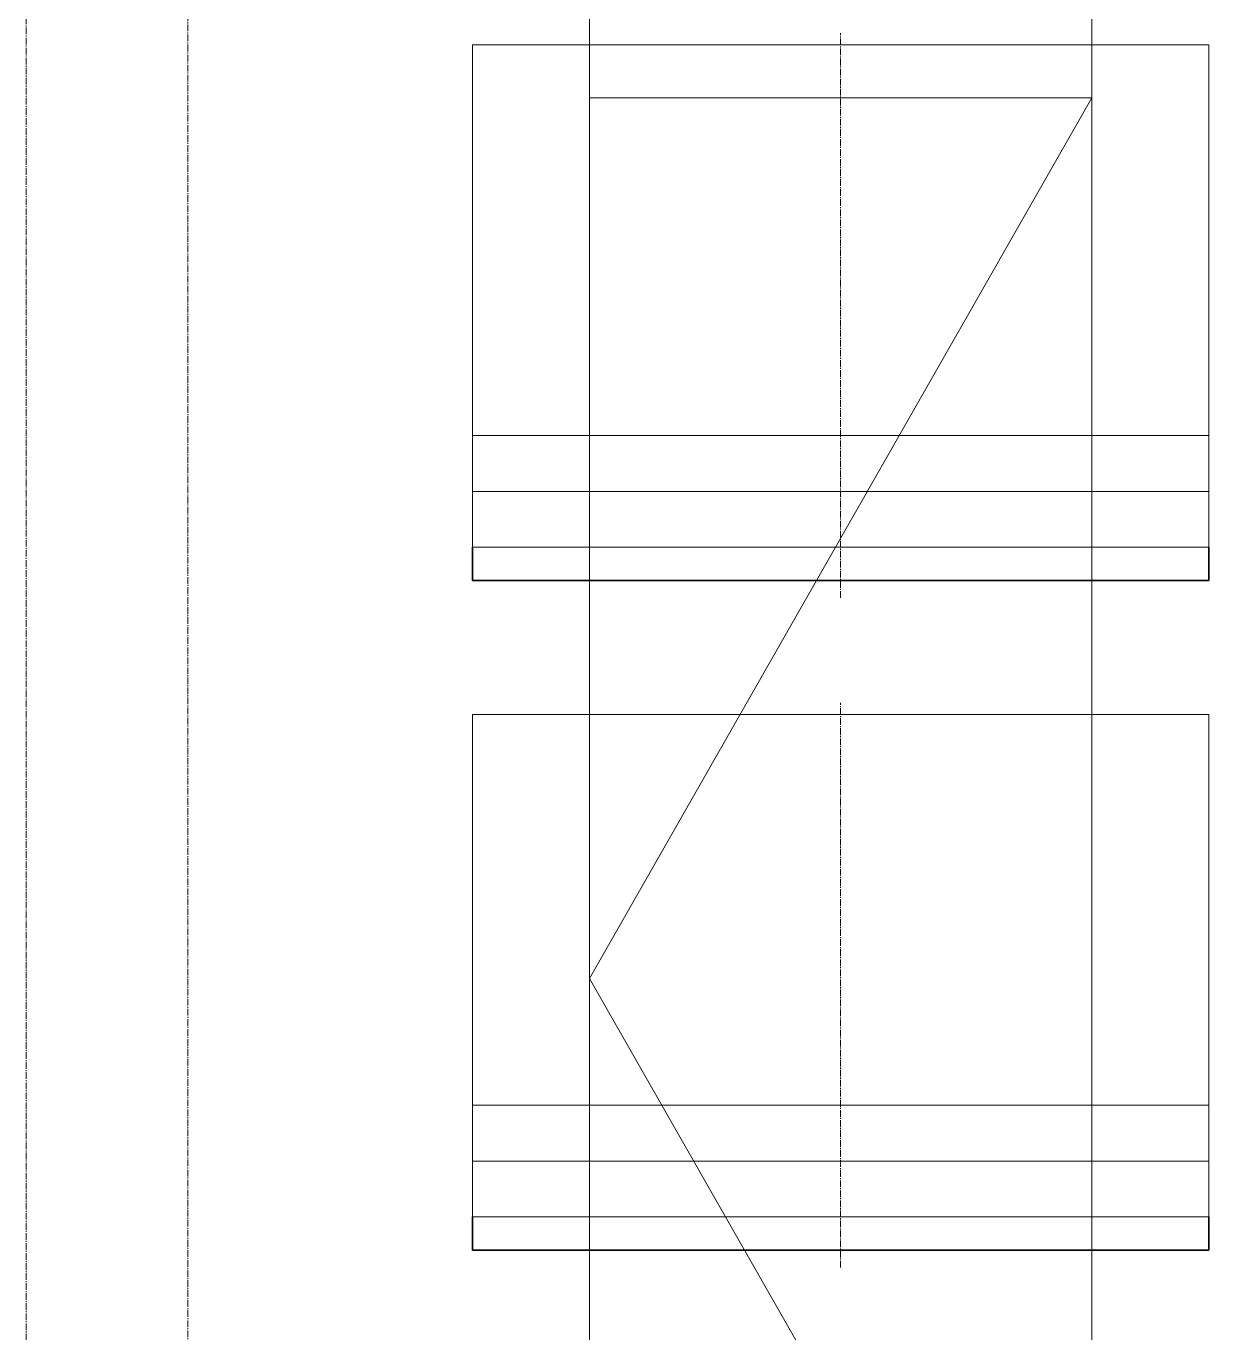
# Model space of a CAD drawing. Header units: millimetres. Extents: x -67280 to 67280, y -47520 to 47520.
# Drawn here: x 45116 to 47236, y 36366 to 38708 of the extents above; entities that cross this region are included whole.
import ezdxf

# ---------------------------------------------------------------- set-up
doc = ezdxf.new("R2010")
doc.units = ezdxf.units.MM
doc.linetypes.add('点画线', pattern=[18, 12, -2, 2, -2])
for name, color, linetype, lineweight in [('ACADCAXA细实线层', 3, 'Continuous', 18), ('EB0', 7, 'Continuous', 35), ('中心线层', 1, '点画线', 18), ('尺寸线层', 4, 'Continuous', 18)]:
    doc.layers.add(name, color=color, linetype=linetype, lineweight=lineweight)

# ---------------------------------------------------------------- blocks, each defined once
blk = doc.blocks.new('*X1173')
at = {"layer": 'ACADCAXA细实线层', "linetype": 'Continuous', "lineweight": 18}
for p, q in [((-189.9, 571.7), (1130.1, 571.7)), ((-189.9, -328.3), (-189.9, 571.7)), ((1130.1, -328.3), (1130.1, 571.7)), ((-189.9, -128.3), (1130.1, -128.3)), ((-189.9, -228.3), (1130.1, -228.3)), ((-189.9, -328.3), (1130.1, -328.3))]:
    blk.add_line(p, q, dxfattribs=at)
at = {"layer": 'EB0'}
for p, q in [((-189.9, -328.3), (-189.9, -388.3)), ((1130.1, -328.3), (1130.1, -388.3)), ((1130.1, -388.3), (-189.9, -388.3))]:
    blk.add_line(p, q, dxfattribs=at)
at = {"layer": '中心线层'}
blk.add_line((470.1, -418.9), (470.1, 592.5), dxfattribs=at)
blk = doc.blocks.new('*X1174')
at = {"layer": 'ACADCAXA细实线层', "linetype": 'Continuous', "lineweight": 18}
for p, q in [((-189.9, 571.7), (1130.1, 571.7)), ((-189.9, -328.3), (-189.9, 571.7)), ((1130.1, -328.3), (1130.1, 571.7)), ((-189.9, -128.3), (1130.1, -128.3)), ((-189.9, -228.3), (1130.1, -228.3)), ((-189.9, -328.3), (1130.1, -328.3))]:
    blk.add_line(p, q, dxfattribs=at)
at = {"layer": 'EB0'}
for p, q in [((-189.9, -328.3), (-189.9, -388.3)), ((1130.1, -328.3), (1130.1, -388.3)), ((1130.1, -388.3), (-189.9, -388.3))]:
    blk.add_line(p, q, dxfattribs=at)
at = {"layer": '中心线层'}
blk.add_line((470.1, -418.9), (470.1, 592.5), dxfattribs=at)

msp = doc.modelspace()

# ---------------------------------------------------------------- linework, layer by layer
at = {"layer": '中心线层'}
msp.add_line((45115.944, 39767.126), (45115.944, 28558.126), dxfattribs=at)
at = {"layer": '中心线层', "linetype": '点画线', "lineweight": 18}
msp.add_line((45405.944, 28726.63), (45405.944, 39651.654), dxfattribs=at)
at = {"layer": '尺寸线层'}
for p, q in [((46125.944, 39764.126), (46125.944, 28564.126)), ((47025.944, 39764.126), (47025.944, 28564.126)), ((47025.944, 38579.309), (46125.944, 38579.309)), ((47025.944, 38579.309), (46125.944, 37001.195)), ((47025.944, 35423.08), (46125.944, 37001.195))]:
    msp.add_line(p, q, dxfattribs=at)

# ---------------------------------------------------------------- block references
for name, p in [('*X1174', (46105.81, 38102.409)), ('*X1173', (46105.81, 36902.409))]:
    msp.add_blockref(name, p, dxfattribs=at)

doc.saveas('drawing.dxf')
